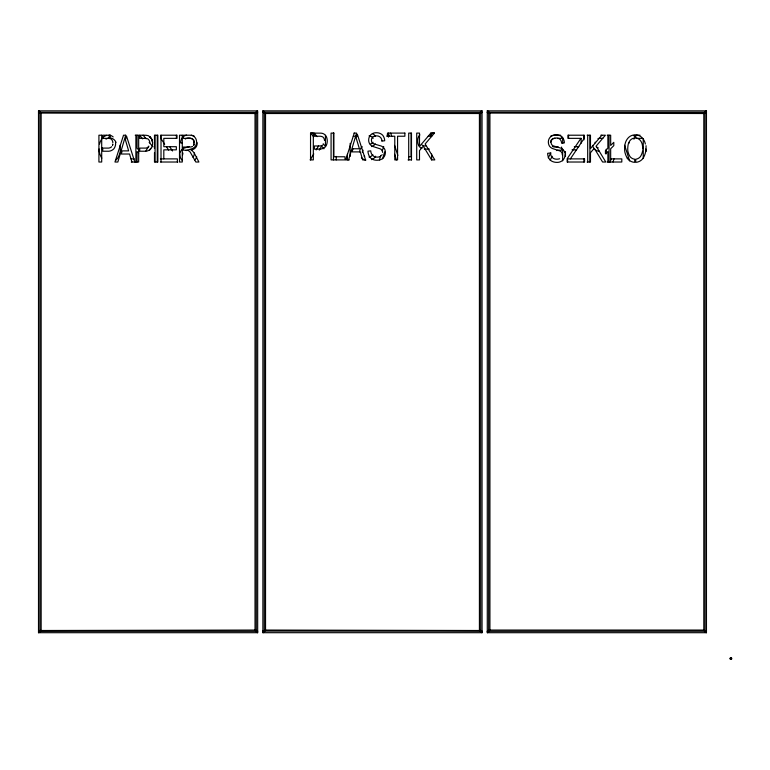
<?xml version="1.0" encoding="UTF-8"?>
<svg xmlns="http://www.w3.org/2000/svg" width="770" height="770" viewBox="0 0 770 770"><rect width="100%" height="100%" fill="white"/><g stroke="black" fill="none" stroke-linecap="round" stroke-linejoin="round"><path stroke-width="1.16" d="M730.384 658.947L731.5 659.139L731.5 658.013A21.165 4.129 0 0 0 730.932 657.926A18.076 3.388 0 0 1 730.422 657.984L730.384 659.13L730.374 658.013L731.5 658.013A18.076 3.388 0 0 1 730.942 657.984L730.643 658.283M731.125 659.13C729.883 657.205 731.664 660.294 731.5 658.571A17.999 3.378 -90 0 1 731.529 658.061C730.98 658.109 731.077 657.84 730.942 659.13A18.076 3.388 0 0 1 731.452 659.159C731.317 657.753 730.682 657.85 731.288 658.283M731.5 658.706L731.404 659.091M115.644 142.46L115.625 142.979M150.651 137.397L149.621 136.463L152.104 139.745L152.595 142.979M182.663 154.934L182.673 154.645A3.908 3.908 0 0 1 182.981 153.047M382.642 158.755L384.654 151.892M613.045 162.018L614.046 158.591M348.598 159.9L356.577 133.095L353.998 133.095M354.258 133.095L345.701 159.9L349.243 159.9M379.408 159.9L380.842 155.434M382.267 150.968L383.691 146.502M386.906 136.444L387.618 134.211L388.484 137.118M610.148 162.018L611.226 158.639M257.623 112.478L38.5 112.324L38.943 112.766M481.616 630.794L482.058 631.236L262.945 631.092M488.459 113.065L703.809 113.508L706.456 112.324L487.285 112.324L487.728 112.766M193.578 145.492L194.338 143.98M193.963 144.914L194.242 144.288M548.23 157.831L549.876 154.693A18.153 18.153 0 0 1 550.945 152.912M550.155 160.112L552.215 156.291M145.799 151.064L148.822 146.088M149.505 150.246L150.689 148.283M313.756 153.923L310.137 159.9L313.332 159.9L313.323 133.114L310.541 133.095L310.541 159.9M316.172 149.938L318.588 145.963M319.29 150.092L321.668 146.165L323.939 148.831M381.766 155.174L382.103 154.635M256.352 631.929L255.024 630.062L255.024 113.508L256.015 112.035M580.926 138.35L567.153 158.755L567.153 162.018L584.555 162.018L584.555 158.89L567.577 158.89L567.577 162.018M570.349 158.89L584.209 138.35L584.209 135.212L567.923 135.212L567.923 138.35L581.148 138.35L581.148 143.124M480.413 112.035L479.421 113.508L479.421 630.062L480.74 631.929M704.8 112.035L703.809 113.508L703.809 630.062L705.128 631.929M39.819 631.929L41.147 630.062L41.147 113.508L40.155 112.035M264.216 631.929L265.534 630.062L265.534 113.508L264.543 112.035M488.603 631.929L489.922 630.062L489.922 113.508L488.931 112.035M434.415 133.095L425.156 143.971L434.819 159.9L431.614 159.9L423.288 146.165L419.496 150.612L419.496 159.9L416.714 159.9L416.714 133.095L419.496 133.095L419.496 146.444L430.863 133.095L434.415 133.095L431.633 133.114L431.633 136.608M601.842 135.212L590.475 148.572L590.475 135.212L587.106 135.212M256.189 112.622L255.024 113.508L39.674 113.065M480.576 112.622L479.421 113.508L265.534 113.508L263.667 112.92M488.767 630.948L489.922 630.062L703.809 630.062L706.456 631.236L703.809 630.062L704.964 630.948M264.495 630.794L265.534 630.062L480.884 630.505M256.68 111.313L257.671 110.861L257.671 632.699L38.5 632.699L38.5 110.861L257.344 110.918M481.067 111.313L482.058 110.861L482.058 632.699L262.888 632.699L262.888 110.861L482.058 110.861M705.464 111.313L706.456 110.861L706.456 632.699L487.285 632.699L487.285 110.861L706.456 110.861L705.792 111.063M704.29 113.209L705.06 112.324L705.06 631.236L706.456 631.236L487.285 631.313L487.728 630.794M255.361 113.267L256.68 112.468M704.136 113.267L706.456 112.256M481.616 112.766L482.058 112.324L262.888 112.256M38.943 630.794L38.827 631.284M480.74 112.622L479.421 113.508L480.884 113.065M488.603 630.948L489.922 630.062L488.459 630.505M263.879 631.102L265.534 630.062L263.667 630.649M39.164 632.497L38.5 632.699M263.552 632.497L262.888 632.699M487.939 632.497L487.285 632.699M256.901 112.92L255.024 113.508M186.176 150.593L192.365 148.572A7.353 7.353 0 0 0 195.445 146.146A7.806 7.806 0 0 0 196.591 141.796A7.565 7.565 0 0 0 195.532 138.205A6.853 6.853 0 0 0 191.355 135.173M39.674 630.505L255.024 630.062L256.901 630.649M189.256 146.589L184.02 148.158A7.305 7.305 0 0 0 179.997 153.191M487.939 631.217L487.285 631.313L488.671 631.236L488.671 112.324M381.901 141.102L384.692 140.756A9.577 9.577 0 0 0 382.68 135.212A8.335 8.335 0 0 0 376.761 132.738A7.95 7.95 0 0 0 370.765 134.817A7.344 7.344 0 0 0 368.676 140.092A6.699 6.699 0 0 0 369.687 143.817A6.555 6.555 0 0 0 373.248 146.589L380.014 148.764A3.86 3.86 0 0 1 382.603 152.402M731.028 658.052L731.105 658.283C730.615 659.428 731.356 659.418 731.5 658.389M730.412 658.571A16.141 11.415 -90 0 1 730.412 658.013L730.566 658.013M731.394 658.283L730.942 659.101A21.165 3.966 0 0 0 731.49 659.053M730.749 658.013L730.595 658.052M135.212 135.212L138.667 135.212L138.667 162.018L131.266 162.018M560.618 135.212L555.603 135.212A10.357 10.357 0 0 0 550.588 136.242M600.812 135.212L605.393 135.212L596.134 146.088L605.798 162.018L602.592 162.018L594.257 148.283L590.475 152.73L590.475 162.018L587.106 162.018M607.212 135.212L610.668 135.212L610.668 145.463L613.796 142.334L613.796 145.636L610.668 148.754L610.668 158.89L621.804 158.89L621.804 162.018L607.212 162.018M639.995 135.212L637.781 135.212A15.612 15.612 0 0 0 635.616 135.327M353.305 136.232L357.482 136.232M428.216 136.232L430.584 136.232L430.584 133.114M557.48 138.35L561.619 138.35L561.619 136.261M602.872 138.35L600.504 138.35A6.766 6.766 0 0 0 597.982 138.6M642.209 138.35L637.473 138.35A6.766 6.766 0 0 0 636.203 138.359M574.314 146.704L578.867 146.704M558.51 147.051L555.411 147.051A5.958 5.958 0 0 1 552.398 146.396M429.429 149.111L425.974 149.111A10.578 10.578 0 0 1 424.299 149.024M572.033 149.842L576.595 149.842M408.86 156.772L411.093 156.772L411.093 133.095M130.948 158.89L134.288 158.89M160.391 158.89L177.379 158.89L177.379 162.018M408.071 159.9L411.555 159.9M160.391 162.018L177.803 162.018M257.623 631.092L256.285 631.236L256.285 112.324M262.888 631.236L264.283 631.236L264.283 112.324M257.671 631.313L38.5 631.313L39.896 631.236L39.896 112.324M730.422 659.091L730.422 659.091A18.076 3.523 0 0 1 730.942 659.024M487.285 112.256L487.939 112.353M481.731 631.284L480.673 631.236L480.673 112.324M182.442 143.105L180.584 142.874A8.865 8.865 0 0 1 182.75 137.156A8.855 8.855 0 0 1 186.581 135.097M487.285 110.861L487.939 111.063M262.888 110.861L263.879 111.313M38.5 110.861L39.164 111.063M706.456 632.699L705.792 632.497M482.058 632.699L481.404 632.497M257.671 632.699L257.007 632.497M263.879 112.468L265.207 113.267M256.68 631.102L255.024 630.062L256.073 630.794M39.819 112.622L41.147 113.508L40.261 112.92M265.294 113.363L264.303 112.478M113.18 136.906L111.467 135.732A15.612 15.612 0 0 0 107.174 135.212L102.747 135.212L102.747 138.35L107.473 138.35A6.766 6.766 0 0 1 111.178 139.081A5.111 5.111 0 0 1 112.843 142.854M138.696 153.057L137.07 151.536L137.07 162.018M139.505 150.67L137.07 148.235L137.07 135.212M317.115 136.656L314.083 133.095L310.541 133.095L313.621 136.723M323.179 143.778L325.45 146.444L325.45 135.318M143.105 135.212L146.136 138.773M149.168 142.334L152.96 146.791M142.652 138.841L139.562 135.212L144.144 135.212A15.612 15.612 0 0 1 148.437 135.732L151.488 138.504L152.614 142.46M169.929 147.099L172.547 150.987M164.703 144.221L160.747 138.35L160.747 135.212L177.033 135.212L177.033 138.35L163.808 138.35L163.808 146.704L176.34 146.704L176.34 149.842L163.808 149.842L163.808 158.89M166.686 147.147L168.669 150.083M624.643 145.27L629.629 160.901M390.688 133.095L391.766 136.444M394.615 145.386L397.83 155.434M134.808 162.018L126.521 136.088L125.414 139.861L128.648 150.881L122.199 150.881L121.285 154.019L129.572 154.019L131.911 162.018M388.378 133.095L389.37 136.444M394.692 154.318L396.358 159.9M152.104 139.745L152.479 141.083M629.331 142.979L629.311 142.46M562.293 154.934L562.283 154.645A3.908 3.908 0 0 0 559.8 150.93L552.591 148.572A7.353 7.353 0 0 1 549.501 146.146A7.806 7.806 0 0 1 548.365 141.796A7.565 7.565 0 0 1 549.424 138.205A6.853 6.853 0 0 1 553.601 135.173A10.693 10.693 0 0 1 558.375 135.097A8.855 8.855 0 0 1 562.196 137.156A8.865 8.865 0 0 1 564.372 142.874L561.58 143.22A5.9 5.9 0 0 0 560.223 139.505A5.525 5.525 0 0 0 556.229 138.003A6.468 6.468 0 0 0 552.841 138.87A3.937 3.937 0 0 0 551.137 142.277A3.917 3.917 0 0 0 551.772 144.673A3.532 3.532 0 0 0 553.601 145.963L560.926 148.158A7.305 7.305 0 0 1 564.959 153.191M646.04 145.703L646.04 151.536M643.248 138.716L643.248 158.524M609.07 135.212L609.07 162.018M607.886 135.212L607.886 148.235L605.441 150.67L605.441 153.817L607.886 151.536L607.886 162.018M606.279 149.197L606.279 153.865M589.887 135.212L589.887 162.018M587.693 135.212L587.693 162.018M583.929 135.212L583.929 139.88M583.929 158.524L583.929 162.018M568.549 135.212L568.549 138.35M565.45 151.536L565.45 156.195M562.668 137.551L562.668 143.374M562.668 149.197L562.668 160.853M561.619 147.051L561.619 150.189L559.116 150.189A4.976 4.976 0 0 0 556.7 150.583M431.633 154.077L431.633 159.9M411.488 159.9L411.488 133.095L408.706 133.095L408.706 159.9M350.167 143.326L350.167 156.349M347.386 153.981L347.386 159.9M336.249 156.406L336.249 159.9M333.458 133.095L333.458 159.9M176.407 135.212L176.407 138.35M161.017 135.212L161.017 162.018M157.263 135.212L157.263 162.018M155.068 135.212L155.068 162.018M154.481 148.572L154.481 135.212L157.85 135.212L157.85 162.018L154.481 162.018L154.481 152.73M139.716 135.212L139.716 138.35L144.442 138.35A6.766 6.766 0 0 1 148.148 139.081A5.111 5.111 0 0 1 149.813 142.854M135.886 135.212L135.886 162.018M110.245 134.875L110.245 138.003A6.747 6.747 0 0 1 114.72 140.304A10.039 10.039 0 0 1 116.02 142.344M109.205 134.875L109.205 138.003A6.747 6.747 0 0 0 106.01 139.158M731.587 658.013A21.079 4.11 -90 0 1 731.587 658.581A21.079 4.11 -90 0 1 731.587 659.139M730.355 659.13A16.141 11.473 -90 0 1 730.355 658.571A17.999 3.378 -90 0 0 730.355 658.061M381.91 140.891A5.024 5.024 0 0 0 376.549 135.876A5.698 5.698 0 0 0 372.901 136.945A4.071 4.071 0 0 0 371.458 140.159A12.984 12.984 0 0 0 371.631 141.565A2.608 2.608 0 0 0 372.333 142.874A4.803 4.803 0 0 0 374.634 144.106L381.246 146.04A6.612 6.612 0 0 1 384.644 149.111A9.24 9.24 0 0 1 385.385 152.441A8.152 8.152 0 0 1 384.143 156.772A7.161 7.161 0 0 1 379.061 160.064A12.041 12.041 0 0 1 374.191 159.919A8.72 8.72 0 0 1 369.869 157.119A11.155 11.155 0 0 1 367.973 151.199L370.765 150.853A6.622 6.622 0 0 0 373.546 156.127A7.046 7.046 0 0 0 377.185 157.119A6.372 6.372 0 0 0 380.803 156.137M324.488 140.506A4.572 4.572 0 0 0 322.794 136.945A7.074 7.074 0 0 0 319.098 136.232L314.372 136.232L314.372 133.114L320.561 133.152A7.411 7.411 0 0 1 323.092 133.614A6.381 6.381 0 0 1 326.432 136.8A10.578 10.578 0 0 1 327.25 140.862A11.704 11.704 0 0 1 326.605 144.702A6.401 6.401 0 0 1 323.862 148.081A10.578 10.578 0 0 1 318.982 149.111L314.372 149.111L314.372 145.973L319.155 145.973A6.391 6.391 0 0 0 322.842 145.03M152.604 143.432A9.038 9.038 0 0 1 150.747 148.918A8.008 8.008 0 0 1 144.327 151.228L139.716 151.228L139.716 148.1L144.5 148.1A5.342 5.342 0 0 0 148.687 146.704M197.255 142.768A8.345 8.345 0 0 1 196.273 146.704A7.055 7.055 0 0 1 190.989 150.015A8.46 8.46 0 0 1 192.741 151.267A18.153 18.153 0 0 1 195.08 154.693L198.91 162.018L195.83 162.018L190.18 152.085A4.976 4.976 0 0 0 185.84 150.189L183.327 150.189L183.327 147.051L189.545 147.051A5.958 5.958 0 0 0 192.558 146.396M194.358 136.242A10.357 10.357 0 0 0 189.353 135.212L183.327 135.212L183.327 138.35L189.545 138.35A5.958 5.958 0 0 1 192.558 139.004A4.081 4.081 0 0 1 194.473 142.46M115.635 143.432A9.038 9.038 0 0 1 113.777 148.918A8.008 8.008 0 0 1 107.357 151.228L102.747 151.228L102.747 148.1L107.531 148.1A5.342 5.342 0 0 0 111.708 146.704M645.828 148.966A26.873 26.873 0 0 1 645.722 151.305A19.462 19.462 0 0 1 643.143 158.168A9.644 9.644 0 0 1 635.75 162.355L635.75 159.217A7.036 7.036 0 0 0 640.476 156.531A16.334 16.334 0 0 0 642.613 150.901M645.366 144.028A13.167 13.167 0 0 0 642.632 138.311A9.461 9.461 0 0 0 635.75 134.875L635.75 138.003A6.747 6.747 0 0 1 640.216 140.304A10.039 10.039 0 0 1 642.296 144.625A23.755 23.755 0 0 1 642.69 148.966M559.588 158.755A9.25 9.25 0 0 1 555.045 159.024A6.15 6.15 0 0 1 551.522 156.618A10.539 10.539 0 0 1 550.444 152.97L547.653 153.317A11.098 11.098 0 0 0 548.49 157.455A7.662 7.662 0 0 0 551.772 161.18A11.338 11.338 0 0 0 556.623 162.374A8.133 8.133 0 0 0 562.437 160.506A7.123 7.123 0 0 0 564.814 156.618A9.404 9.404 0 0 0 565.055 154.529M627.309 158.168A19.462 19.462 0 0 1 624.73 151.305A26.883 26.883 0 0 1 625.086 144.028A13.167 13.167 0 0 1 627.819 138.311A9.461 9.461 0 0 1 634.701 134.875L634.701 138.003A6.747 6.747 0 0 0 630.235 140.304A10.039 10.039 0 0 0 628.156 144.625A23.755 23.755 0 0 0 627.829 150.901A16.334 16.334 0 0 0 629.976 156.531A7.036 7.036 0 0 0 634.701 159.217L634.701 162.355A9.644 9.644 0 0 1 627.213 158.168M362.352 152.402A3.86 3.86 0 0 1 363.065 150.169M364.711 156.454A6.372 6.372 0 0 1 364.152 156.137M425.8 145.973A6.391 6.391 0 0 1 422.104 145.03M421.854 148.408A10.578 10.578 0 0 1 421.084 148.081A6.401 6.401 0 0 1 418.351 144.702A11.704 11.704 0 0 1 417.706 140.862A10.578 10.578 0 0 1 418.514 136.8A6.381 6.381 0 0 1 419.891 134.894M375.625 156.214A11.155 11.155 0 0 1 375.086 157.119A8.72 8.72 0 0 1 371.592 159.64M365.885 160.064A7.161 7.161 0 0 1 361.419 157.609M359.609 151.873A9.24 9.24 0 0 1 360.302 149.111A6.612 6.612 0 0 1 362.333 146.781M370.322 144.106A4.803 4.803 0 0 0 372.622 142.874A2.608 2.608 0 0 0 373.065 142.277M373.132 138.388A4.071 4.071 0 0 0 372.045 136.945A5.698 5.698 0 0 0 369.051 135.886M372.411 133.585A7.95 7.95 0 0 1 374.191 134.817A7.344 7.344 0 0 1 375.346 136.367M375.26 143.817A6.555 6.555 0 0 1 371.708 146.589M369.042 157.003A7.046 7.046 0 0 0 371.409 156.127A6.622 6.622 0 0 0 372.873 154.683M595.133 142.854A5.111 5.111 0 0 1 595.181 142.152M598.213 147.85A5.342 5.342 0 0 1 597.51 147.561M596.856 147.176A5.342 5.342 0 0 1 596.269 146.704M550.473 142.46A4.081 4.081 0 0 1 552.398 139.004A5.958 5.958 0 0 1 554.891 138.35M633.489 135.732A15.612 15.612 0 0 1 634.894 135.424M633.777 139.081A6.766 6.766 0 0 1 634.355 138.812M599.455 151.257A8.008 8.008 0 0 1 594.209 148.918A9.038 9.038 0 0 1 592.563 145.376M99.128 148.966A26.873 26.873 0 0 0 99.224 151.305A19.462 19.462 0 0 0 101.804 158.168M99.58 144.028A13.167 13.167 0 0 1 102.314 138.311A9.461 9.461 0 0 1 106.616 135.356M102.256 148.966A23.755 23.755 0 0 1 102.304 147.513M179.901 154.529A9.404 9.404 0 0 0 180.132 156.618A7.123 7.123 0 0 0 182.519 160.506M196.706 156.791A11.098 11.098 0 0 1 196.466 157.455A7.662 7.662 0 0 1 194.541 160.189M193.819 142.7A3.917 3.917 0 0 1 193.694 143.528M193.405 140.352A3.937 3.937 0 0 0 192.105 138.87A6.468 6.468 0 0 0 188.727 138.003A5.525 5.525 0 0 0 185.291 139.043M193.645 140.968A3.937 3.937 0 0 1 193.809 142.277M192.981 157.176A6.15 6.15 0 0 0 193.434 156.618A10.539 10.539 0 0 0 194.512 152.97M120.062 145.222A26.883 26.883 0 0 1 120.226 151.305A19.462 19.462 0 0 1 117.646 158.168A9.644 9.644 0 0 1 115.654 160.304M112.766 144.337L112.545 145.203L112.766 144.337M125.683 135.212L117.858 162.018L114.961 162.018L123.527 135.212L125.683 135.212M353.007 148.764L352.073 151.892L360.302 151.892L362.651 159.9L365.538 159.9L357.328 134.211L356.183 138.09L359.388 148.764L353.007 148.764M333.862 133.095L331.081 133.095L331.081 159.9L344.998 159.9L344.998 156.772L333.862 156.772L333.862 133.095M404.876 133.095L387.474 133.095L387.474 136.232L394.779 136.232L394.779 159.9L397.57 159.9L397.57 136.232L404.876 136.232L404.876 133.095M101.698 135.212L98.916 135.212L98.916 162.018L101.698 162.018L101.698 135.212M182.288 135.212L179.506 135.212L179.506 162.018L182.288 162.018L182.288 135.212"/></g></svg>
